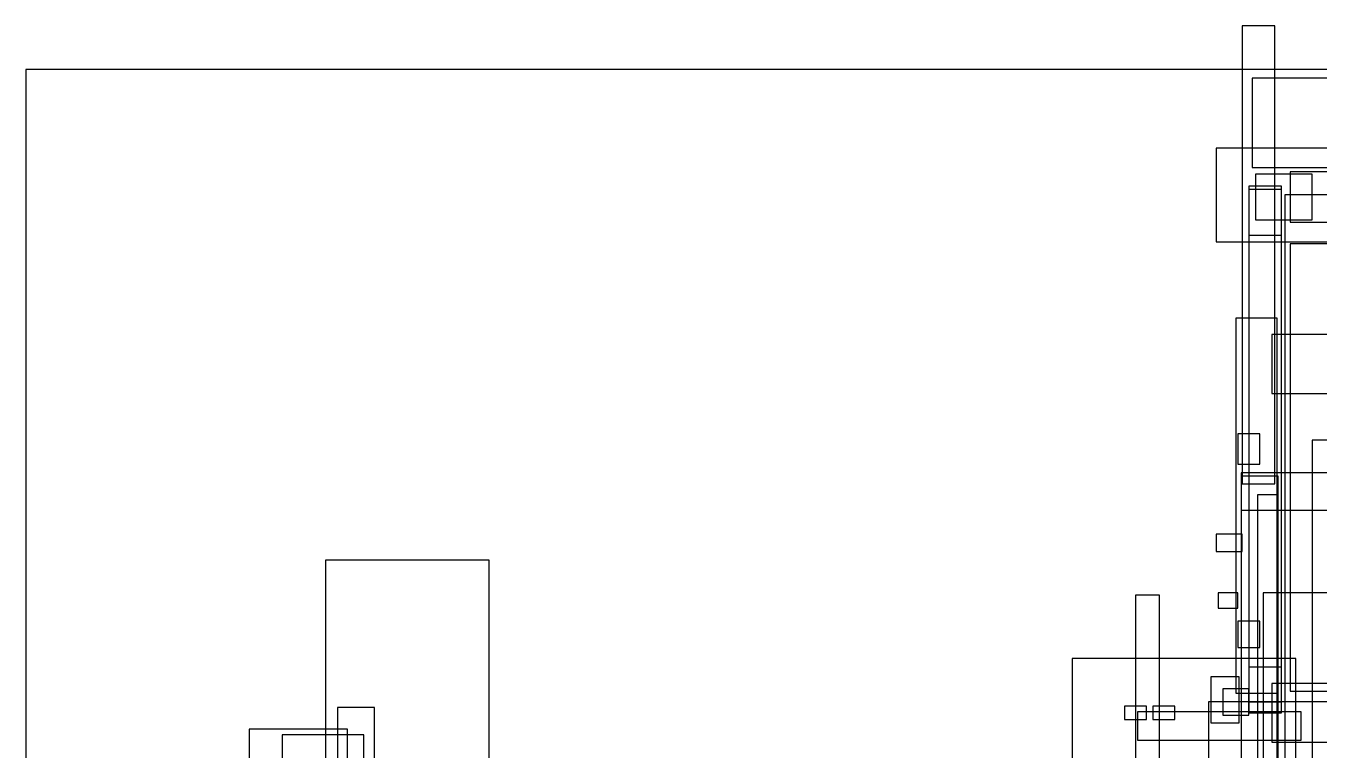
# Model space of a CAD drawing. Header units: millimetres. Extents: x -18 to 5970, y -985 to 4490.
# Drawn here: x 0 to 1186, y 3826 to 4490 of the extents above; entities that cross this region are included whole.
import ezdxf

# ---------------------------------------------------------------- set-up
doc = ezdxf.new("R2010")
doc.units = ezdxf.units.MM

msp = doc.modelspace()

# ---------------------------------------------------------------- linework, layer by layer
at = {"layer": 'BODY'}
for p, q in [((1146, 4490), (1116, 4490)), ((1116, 4490), (1116, 4070)), ((1146, 4070), (1146, 4490)), ((1152, 4343), (1122, 4343)), ((1122, 4343), (1122, 4298)), ((1152, 4298), (1152, 4343)), ((1152, 4340), (1122, 4340)), ((1122, 4340), (1122, 3870)), ((1152, 4340), (1122, 4340)), ((1122, 4340), (1122, 3870)), ((1152, 3870), (1152, 4340)), ((1152, 3870), (1152, 4340)), ((1235, 4335), (1155, 4335)), ((1155, 4335), (1155, 3815)), ((1122, 4298), (1152, 4298)), ((1195, 4290), (1160, 4290)), ((1160, 4290), (1160, 3880)), ((1148, 4222), (1110, 4222)), ((1110, 4222), (1110, 3878)), ((1148, 3878), (1148, 4222)), ((1132, 4116), (1112, 4116)), ((1112, 4116), (1112, 4088)), ((1132, 4088), (1132, 4116)), ((1980, 4110), (1180, 4110)), ((1180, 4110), (1180, 3260)), ((1980, 4110), (1180, 4110)), ((1180, 4110), (1180, 3260)), ((1112, 4088), (1132, 4088)), ((1675, 4080), (1115, 4080)), ((1115, 4080), (1115, 4046)), ((1675, 4080), (1115, 4080)), ((1115, 4080), (1115, 4046)), ((1149, 4077), (1115, 4077)), ((1115, 4077), (1115, 3692)), ((1149, 4077), (1115, 4077)), ((1115, 4077), (1115, 3692)), ((1116, 4070), (1146, 4070)), ((1149, 3692), (1149, 4077)), ((1149, 3692), (1149, 4077)), ((1148, 4060), (1130, 4060)), ((1130, 4060), (1130, 3280)), ((1148, 4060), (1130, 4060)), ((1130, 4060), (1130, 3280)), ((1148, 3280), (1148, 4060)), ((1148, 3280), (1148, 4060)), ((1115, 4046), (1675, 4046)), ((1115, 4046), (1675, 4046)), ((1116, 4024), (1092, 4024)), ((1092, 4024), (1092, 4008)), ((1116, 4024), (1092, 4024)), ((1092, 4024), (1092, 4008)), ((1116, 4008), (1116, 4024)), ((1116, 4008), (1116, 4024)), ((1092, 4008), (1116, 4008)), ((1092, 4008), (1116, 4008)), ((1040, 3968), (1018, 3968)), ((1018, 3968), (1018, 3458)), ((1040, 3968), (1018, 3968)), ((1018, 3968), (1018, 3458)), ((1040, 3458), (1040, 3968)), ((1040, 3458), (1040, 3968)), ((1112, 3970), (1094, 3970)), ((1094, 3970), (1094, 3956)), ((1112, 3970), (1094, 3970)), ((1094, 3970), (1094, 3956)), ((1112, 3956), (1112, 3970)), ((1112, 3956), (1112, 3970)), ((1215, 3970), (1135, 3970)), ((1135, 3970), (1135, 3190)), ((1094, 3956), (1112, 3956)), ((1094, 3956), (1112, 3956)), ((1132, 3944), (1112, 3944)), ((1112, 3944), (1112, 3920)), ((1132, 3920), (1132, 3944)), ((1112, 3920), (1132, 3920)), ((1165, 3910), (960, 3910)), ((960, 3910), (960, 3616)), ((1165, 3910), (960, 3910)), ((960, 3910), (960, 3616)), ((1165, 3616), (1165, 3910)), ((1165, 3616), (1165, 3910)), ((1113, 3893), (1087, 3893)), ((1087, 3893), (1087, 3851)), ((1113, 3893), (1087, 3893)), ((1087, 3893), (1087, 3851)), ((1113, 3851), (1113, 3893)), ((1113, 3851), (1113, 3893)), ((1152, 3902), (1122, 3902)), ((1122, 3902), (1122, 3860)), ((1152, 3860), (1152, 3902)), ((1122, 3882), (1098, 3882)), ((1098, 3882), (1098, 3858)), ((1122, 3882), (1098, 3882)), ((1098, 3882), (1098, 3858)), ((1122, 3858), (1122, 3882)), ((1122, 3858), (1122, 3882)), ((1160, 3880), (1195, 3880)), ((1275, 3870), (1085, 3870)), ((1085, 3870), (1085, 3760)), ((1110, 3878), (1148, 3878)), ((1122, 3870), (1152, 3870)), ((1122, 3870), (1152, 3870)), ((1028, 3866), (1008, 3866)), ((1008, 3866), (1008, 3854)), ((1028, 3866), (1008, 3866)), ((1008, 3866), (1008, 3854)), ((1170, 3861), (1020, 3861)), ((1020, 3861), (1020, 3835)), ((1170, 3861), (1020, 3861)), ((1020, 3861), (1020, 3835)), ((1028, 3854), (1028, 3866)), ((1028, 3854), (1028, 3866)), ((1054, 3866), (1034, 3866)), ((1034, 3866), (1034, 3854)), ((1054, 3866), (1034, 3866)), ((1034, 3866), (1034, 3854)), ((1054, 3854), (1054, 3866)), ((1054, 3854), (1054, 3866)), ((1098, 3858), (1122, 3858)), ((1098, 3858), (1122, 3858)), ((1122, 3860), (1152, 3860)), ((1170, 3835), (1170, 3861)), ((1170, 3835), (1170, 3861)), ((1008, 3854), (1028, 3854)), ((1008, 3854), (1028, 3854)), ((1034, 3854), (1054, 3854)), ((1034, 3854), (1054, 3854)), ((1087, 3851), (1113, 3851)), ((1087, 3851), (1113, 3851)), ((1020, 3835), (1170, 3835)), ((1020, 3835), (1170, 3835))]:
    msp.add_line(p, q, dxfattribs=at)
at = {"layer": 'DATUM'}
for p, q in [((320, 3865), (286, 3865)), ((286, 3865), (286, 3500)), ((320, 3500), (320, 3865)), ((295, 3845), (205, 3845)), ((205, 3845), (205, 3415)), ((295, 3415), (295, 3845))]:
    msp.add_line(p, q, dxfattribs=at)
at = {"layer": 'ENGINE_BAY'}
for p, q in [((310, 3840), (235, 3840)), ((235, 3840), (235, 3320)), ((310, 3320), (310, 3840))]:
    msp.add_line(p, q, dxfattribs=at)
at = {"layer": 'HARD_TOP'}
for p, q in [((3440, 4442), (1125, 4442)), ((1125, 4442), (1125, 4360)), ((1208, 4378), (1092, 4378)), ((1092, 4378), (1092, 4292)), ((1125, 4360), (3440, 4360)), ((1230, 4356), (1160, 4356)), ((1160, 4356), (1160, 4310)), ((1180, 4354), (1128, 4354)), ((1128, 4354), (1128, 4312)), ((1180, 4354), (1128, 4354)), ((1128, 4354), (1128, 4312)), ((1180, 4312), (1180, 4354)), ((1180, 4312), (1180, 4354)), ((1128, 4312), (1180, 4312)), ((1128, 4312), (1180, 4312)), ((1160, 4310), (1230, 4310)), ((1092, 4292), (1208, 4292)), ((1197, 4207), (1143, 4207)), ((1143, 4207), (1143, 4153)), ((1197, 4207), (1143, 4207)), ((1143, 4207), (1143, 4153)), ((1143, 4153), (1197, 4153)), ((1143, 4153), (1197, 4153)), ((1197, 3887), (1143, 3887)), ((1143, 3887), (1143, 3833)), ((1197, 3887), (1143, 3887)), ((1143, 3887), (1143, 3833)), ((1143, 3833), (1197, 3833)), ((1143, 3833), (1197, 3833))]:
    msp.add_line(p, q, dxfattribs=at)
at = {"layer": 'MECHANICAL_CLEARANCE'}
for p, q in [((425, 4000), (275, 4000)), ((275, 4000), (275, 3490)), ((425, 3490), (425, 4000))]:
    msp.add_line(p, q, dxfattribs=at)
at = {"layer": 'OVERALL'}
for p, q in [((3840, 4450), (0, 4450)), ((0, 4450), (0, 2500))]:
    msp.add_line(p, q, dxfattribs=at)

doc.saveas('drawing.dxf')
